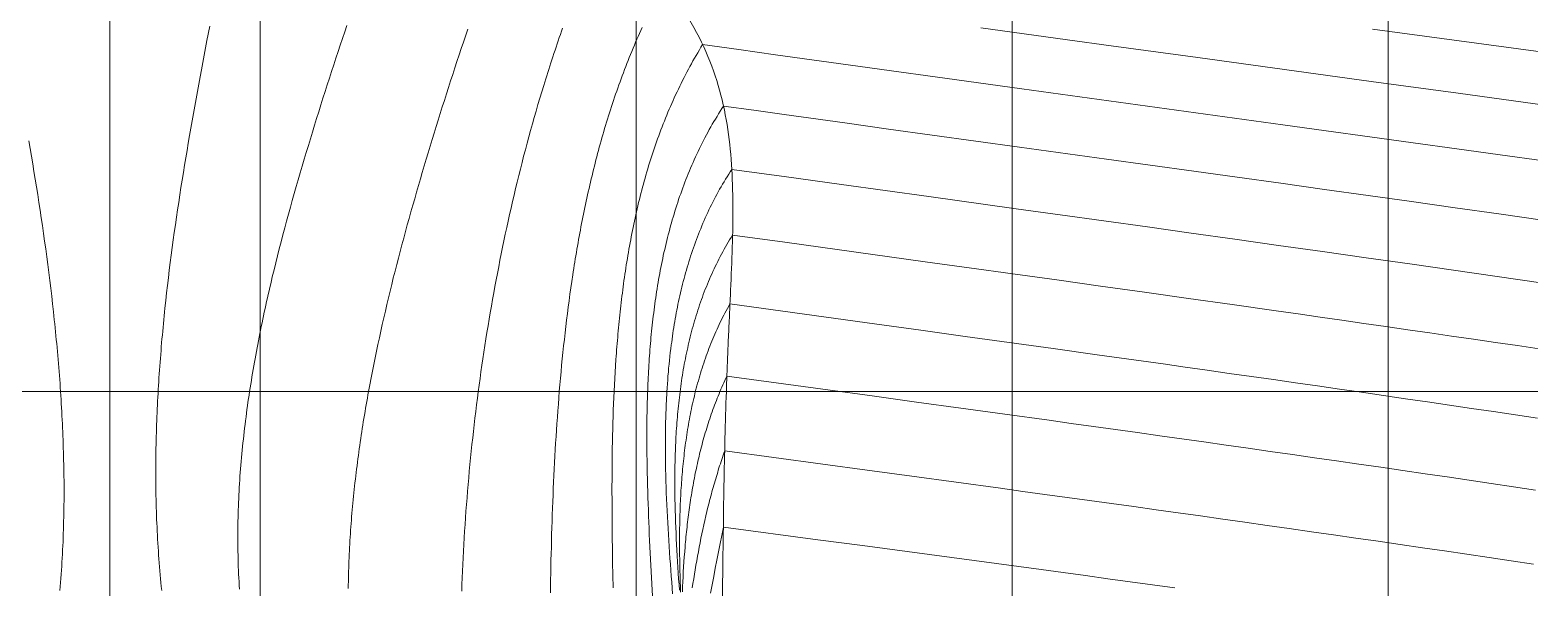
# Model space of a CAD drawing. Extents: x 11249 to 82946, y 15238 to 34763.
# Drawn here: x 55628 to 57622, y 25862 to 26602 of the extents above; entities that cross this region are included whole.
import ezdxf

# ---------------------------------------------------------------- set-up
doc = ezdxf.new("R2010")
doc.units = 0
doc.header["$LTSCALE"] = 250
doc.layers.add('03_Lines_Frames1', color=7, linetype='CONTINUOUS', lineweight=15)
doc.layers.add('03_Lines_Grid', color=253, linetype='CONTINUOUS', lineweight=15)
doc.layers.add('Make2D$Annotation$S0CO1', color=1, linetype='CONTINUOUS', true_color=0xff0000)

# ---------------------------------------------------------------- blocks, each defined once
blk = doc.blocks.new('*U5')
at = {"layer": '03_Lines_Grid'}
blk.add_line((0, -4367.6), (0, 3840), dxfattribs=at)
blk = doc.blocks.new('*U6')
at = {"layer": 'Make2D$Annotation$S0CO1', "color": 0, "linetype": 'ByBlock', "lineweight": -2, "transparency": 16777216}
for p in [(1000, 0), (1500, 0), (2000, 0), (2500, 0)]:
    blk.add_blockref('*U5', p, dxfattribs=at)

msp = doc.modelspace()

# ---------------------------------------------------------------- linework, layer by layer
at = {"layer": '03_Lines_Frames1', "color": 2}
msp.add_line((55733.8, 27131.6), (55733.8, 24589), dxfattribs=at)
at = {"layer": '03_Lines_Frames1'}
for points in [[(55866.9, 26607.4), (55863.1, 26588.1), (55861.3, 26578.5), (55859.4, 26568.8), (55857.6, 26559.1), (55855.8, 26549.4), (55854, 26539.7), (55852.2, 26530), (55850.4, 26520.3), (55848.6, 26510.6), (55846.8, 26500.8), (55845.1, 26491.1), (55843.3, 26481.3), (55841.6, 26471.5), (55839.9, 26461.7), (55838.2, 26451.9), (55836.6, 26442.1), (55834.9, 26432.3), (55833.3, 26422.4), (55831.7, 26412.6), (55830.1, 26402.7), (55828.5, 26392.8), (55827, 26382.9), (55825.5, 26372.9), (55824, 26363), (55822.5, 26353.1), (55821.1, 26343.1), (55819.7, 26333.1), (55818.3, 26323), (55816.9, 26313), (55815.6, 26302.9), (55814.3, 26292.9), (55813, 26282.9), (55811.8, 26272.8), (55810.6, 26262.6), (55809.5, 26252.5), (55808.3, 26242.3), (55807.2, 26232.1), (55806.7, 26227), (55806.2, 26221.9), (55805.7, 26216.8), (55805.2, 26211.7), (55804.7, 26206.6), (55804.2, 26201.5), (55803.8, 26196.4), (55803.3, 26191.3), (55802.8, 26186.2), (55802.4, 26181), (55802, 26175.8), (55801.6, 26170.7), (55801.2, 26165.5), (55800.8, 26160.4), (55800.4, 26155.2), (55800, 26150), (55799.7, 26144.9), (55799.3, 26139.7), (55799, 26134.5), (55798.7, 26129.4), (55798.3, 26124.2), (55798.1, 26119), (55797.8, 26113.9), (55797.5, 26108.7), (55797.2, 26103.5), (55797, 26098.3), (55796.8, 26093), (55796.5, 26087.8), (55796.3, 26082.6), (55796.2, 26077.4), (55796, 26072.1), (55795.8, 26066.9), (55795.7, 26061.7), (55795.5, 26056.5), (55795.4, 26051.2), (55795.3, 26046), (55795.2, 26040.8), (55795.2, 26035.5), (55795.1, 26030.3), (55795.1, 26025.1), (55795, 26019.8), (55795, 26014.6), (55795, 26009.3), (55795.1, 26004), (55795.1, 25998.8), (55795.2, 25993.5), (55795.2, 25988.3), (55795.3, 25983), (55795.4, 25977.7), (55795.6, 25972.5), (55795.7, 25967.2), (55795.9, 25961.9), (55796, 25956.7), (55796.2, 25951.4), (55796.4, 25946.2), (55796.7, 25940.9), (55796.9, 25935.6), (55797.2, 25930.4), (55797.5, 25925.1), (55797.8, 25919.8), (55798.1, 25914.6), (55798.5, 25909.3), (55798.8, 25904), (55799.2, 25898.8), (55799.6, 25893.5), (55800, 25888.3), (55800.5, 25883), (55800.9, 25877.8), (55801.4, 25872.5), (55801.9, 25867.3), (55802.4, 25862.1), (55803, 25856.8)], [(56209.8, 26603.5), (56204, 26586.2), (56201.2, 26577.6), (56198.3, 26569), (56195.5, 26560.3), (56192.7, 26551.7), (56189.9, 26543), (56187.1, 26534.4), (56184.3, 26525.7), (56181.5, 26517.1), (56178.8, 26508.4), (56176, 26499.8), (56173.3, 26491.1), (56170.6, 26482.4), (56167.9, 26473.7), (56165.2, 26465), (56162.5, 26456.4), (56159.9, 26447.7), (56157.2, 26439), (56154.6, 26430.3), (56152, 26421.5), (56149.4, 26412.8), (56146.9, 26404.1), (56144.3, 26395.4), (56141.8, 26386.6), (56139.3, 26377.9), (56136.8, 26369.2), (56134.3, 26360.4), (56131.9, 26351.7), (56129.4, 26342.9), (56127, 26334.1), (56124.7, 26325.4), (56122.3, 26316.6), (56120, 26307.8), (56117.7, 26299), (56115.4, 26290.2), (56113.2, 26281.4), (56110.9, 26272.6), (56108.7, 26263.7), (56106.6, 26254.9), (56104.4, 26246.1), (56102.3, 26237.2), (56100.3, 26228.4), (56098.2, 26219.5), (56096.2, 26210.7), (56094.2, 26201.8), (56092.3, 26192.9), (56090.4, 26184), (56088.5, 26175.1), (56086.6, 26166.2), (56084.8, 26157.3), (56083.1, 26148.4), (56081.3, 26139.5), (56079.6, 26130.5), (56078.8, 26126.1), (56078, 26121.6), (56077.2, 26117.1), (56076.4, 26112.6), (56075.6, 26108.2), (56074.8, 26103.7), (56074, 26099.2), (56073.3, 26094.7), (56072.5, 26090.2), (56071.8, 26085.8), (56071, 26081.3), (56070.3, 26076.8), (56069.6, 26072.3), (56068.9, 26067.8), (56068.2, 26063.3), (56067.6, 26058.8), (56066.9, 26054.3), (56066.3, 26049.8), (56065.6, 26045.3), (56065, 26040.8), (56064.4, 26036.3), (56063.8, 26031.8), (56063.2, 26027.3), (56062.6, 26022.8), (56062, 26018.3), (56061.5, 26013.8), (56061, 26009.3), (56060.4, 26004.7), (56059.9, 26000.2), (56059.4, 25995.7), (56058.9, 25991.2), (56058.4, 25986.7), (56058, 25982.1), (56057.5, 25977.6), (56057.1, 25973.1), (56056.7, 25968.6), (56056.3, 25964), (56055.9, 25959.5), (56055.5, 25955), (56055.1, 25950.5), (56054.8, 25945.9), (56054.4, 25941.4), (56054.1, 25936.9), (56053.8, 25932.3), (56053.5, 25927.8), (56053.2, 25923.2), (56053, 25918.7), (56052.7, 25914.2), (56052.5, 25909.6), (56052.3, 25905.1), (56052.1, 25900.5), (56051.9, 25896), (56051.7, 25891.5), (56051.6, 25886.9), (56051.4, 25882.4), (56051.3, 25877.8), (56051.2, 25873.3), (56051.1, 25868.7), (56051, 25864.2), (56051, 25859.7)], [(56336, 26604.7), (56334.6, 26600.5), (56333.1, 26596.3), (56331.6, 26592.1), (56330.2, 26587.9), (56328.7, 26583.6), (56327.3, 26579.4), (56325.9, 26575.2), (56324.5, 26571), (56323, 26566.7), (56321.7, 26562.5), (56320.3, 26558.3), (56318.9, 26554), (56317.5, 26549.8), (56316.2, 26545.5), (56314.8, 26541.3), (56313.5, 26537.1), (56310.9, 26528.5), (56308.3, 26520), (56305.7, 26511.5), (56303.2, 26503), (56300.7, 26494.4), (56298.2, 26485.9), (56295.8, 26477.3), (56293.4, 26468.7), (56291.1, 26460.1), (56288.8, 26451.6), (56286.5, 26443), (56284.2, 26434.4), (56282, 26425.8), (56279.8, 26417.1), (56277.7, 26408.5), (56275.6, 26399.9), (56273.5, 26391.3), (56271.5, 26382.6), (56269.4, 26374), (56267.5, 26365.3), (56265.5, 26356.7), (56263.6, 26348), (56261.7, 26339.4), (56259.8, 26330.7), (56258, 26322), (56256.2, 26313.3), (56254.4, 26304.7), (56252.7, 26296), (56251, 26287.3), (56249.3, 26278.6), (56247.6, 26269.9), (56246, 26261.2), (56244.4, 26252.5), (56242.8, 26243.7), (56241.3, 26235), (56239.8, 26226.3), (56238.3, 26217.6), (56236.9, 26208.8), (56235.4, 26200.1), (56234, 26191.4), (56232.7, 26182.6), (56231.3, 26173.9), (56230, 26165.1), (56228.7, 26156.3), (56227.4, 26147.6), (56226.2, 26138.8), (56225, 26130), (56223.8, 26121.2), (56222.7, 26112.5), (56221.6, 26103.7), (56220.5, 26094.9), (56219.4, 26086.1), (56218.4, 26077.3), (56217.4, 26068.5), (56216.4, 26059.7), (56215.4, 26050.8), (56214.5, 26042), (56213.6, 26033.2), (56212.7, 26024.4), (56211.9, 26015.5), (56211.1, 26006.7), (56210.3, 25997.8), (56209.6, 25989), (56208.9, 25980.1), (56208.2, 25971.3), (56207.5, 25962.4), (56206.9, 25953.6), (56206.3, 25944.7), (56205.7, 25935.9), (56205.2, 25927), (56204.6, 25918.1), (56204.2, 25909.2), (56203.7, 25900.4), (56203.3, 25891.5), (56202.9, 25882.6), (56202.5, 25873.7), (56202.2, 25864.8), (56201.9, 25855.9)], [(56441.9, 26605.6), (56440.1, 26601.7), (56438.4, 26597.7), (56436.6, 26593.7), (56434.8, 26589.8), (56433.1, 26585.8), (56431.4, 26581.8), (56429.7, 26577.8), (56428, 26573.7), (56426.4, 26569.7), (56424.7, 26565.7), (56423.1, 26561.7), (56421.5, 26557.6), (56419.9, 26553.6), (56418.4, 26549.5), (56416.8, 26545.4), (56415.3, 26541.4), (56413.8, 26537.3), (56412.3, 26533.2), (56410.8, 26529.1), (56409.4, 26525), (56407.9, 26520.9), (56406.5, 26516.8), (56405.1, 26512.7), (56403.7, 26508.6), (56402.3, 26504.4), (56401, 26500.3), (56399.6, 26496.2), (56398.3, 26492), (56397, 26487.9), (56395.7, 26483.7), (56394.4, 26479.6), (56393.2, 26475.4), (56391.9, 26471.2), (56390.7, 26467.1), (56389.5, 26462.9), (56388.3, 26458.7), (56387.1, 26454.6), (56385.9, 26450.4), (56384.8, 26446.2), (56383.6, 26442), (56382.5, 26437.8), (56381.4, 26433.6), (56380.3, 26429.4), (56379.2, 26425.2), (56378.2, 26421), (56377.1, 26416.8), (56376.1, 26412.5), (56375.1, 26408.3), (56374, 26404.1), (56373, 26399.9), (56372.1, 26395.7), (56371.1, 26391.4), (56370.1, 26387.2), (56369.2, 26383), (56368.3, 26378.7), (56367.3, 26374.5), (56366.4, 26370.2), (56365.5, 26366), (56364.7, 26361.8), (56363.8, 26357.5), (56362.9, 26353.3), (56362.1, 26349), (56361.3, 26344.7), (56360.4, 26340.5), (56359.6, 26336.2), (56358.8, 26332), (56358, 26327.7), (56357.3, 26323.5), (56356.5, 26319.2), (56355.8, 26314.9), (56355, 26310.7), (56354.3, 26306.4), (56353.6, 26302.1), (56352.9, 26297.9), (56352.2, 26293.6), (56351.5, 26289.3), (56350.8, 26285), (56350.1, 26280.7), (56349.5, 26276.5), (56348.2, 26267.9), (56346.9, 26259.3), (56345.7, 26250.8), (56344.6, 26242.2), (56343.4, 26233.6), (56342.3, 26225.1), (56341.3, 26216.5), (56340.2, 26207.9), (56339.2, 26199.3), (56338.3, 26190.7), (56337.3, 26182.1), (56336.4, 26173.5), (56335.6, 26164.9), (56334.7, 26156.3), (56333.9, 26147.7), (56333.1, 26139.1), (56332.4, 26130.5), (56331.6, 26121.8), (56330.9, 26113.2), (56330.3, 26104.6), (56329.6, 26096), (56329, 26087.4), (56328.4, 26078.7), (56327.8, 26070.1), (56327.3, 26061.5), (56326.7, 26052.9), (56326.2, 26044.2), (56325.8, 26035.6), (56325.3, 26026.9), (56324.8, 26018.3), (56324.4, 26009.7), (56324, 26001), (56323.6, 25992.4), (56323.3, 25983.7), (56322.9, 25975.1), (56322.6, 25966.4), (56322.3, 25957.7), (56322, 25949.1), (56321.7, 25940.4), (56321.4, 25931.8), (56321.2, 25923.1), (56321, 25914.4), (56320.7, 25905.8), (56320.5, 25897.1), (56320.3, 25888.4), (56320.2, 25879.8), (56320, 25871.1), (56319.9, 25862.5), (56319.7, 25853.8)], [(57641.9, 26502.4), (57526.6, 26518.2), (57411.2, 26533.9), (57180.5, 26565.5), (57065.2, 26581.3), (57007.5, 26589.2), (56949.9, 26597.1), (56892.2, 26605)], [(57873.4, 26541.1), (57528.1, 26587.8), (57413, 26603.4)], [(56522.2, 26582.8), (56520, 26579.2), (56517.8, 26575.6), (56515.7, 26572), (56513.5, 26568.4), (56511.4, 26564.7), (56509.3, 26561.1), (56507.3, 26557.4), (56505.2, 26553.7), (56503.2, 26550), (56501.3, 26546.2), (56499.3, 26542.5), (56497.4, 26538.8), (56495.4, 26535), (56493.6, 26531.2), (56491.7, 26527.4), (56489.9, 26523.6), (56488.1, 26519.8), (56486.3, 26516), (56484.5, 26512.2), (56482.8, 26508.3), (56481.1, 26504.5), (56479.4, 26500.6), (56477.7, 26496.7), (56476.1, 26492.9), (56474.4, 26489), (56472.9, 26485.1), (56471.3, 26481.1), (56469.7, 26477.2), (56468.2, 26473.3), (56466.7, 26469.3), (56465.2, 26465.4), (56463.8, 26461.4), (56462.3, 26457.5), (56460.9, 26453.5), (56459.5, 26449.5), (56458.2, 26445.5), (56456.8, 26441.5), (56455.5, 26437.5), (56454.2, 26433.5), (56452.9, 26429.5), (56451.6, 26425.5), (56450.4, 26421.4), (56449.2, 26417.4), (56448, 26413.4), (56446.8, 26409.3), (56445.7, 26405.2), (56444.5, 26401.2), (56443.4, 26397.1), (56442.3, 26393), (56441.2, 26389), (56440.2, 26384.9), (56439.1, 26380.8), (56438.1, 26376.7), (56437.1, 26372.6), (56436.1, 26368.5), (56435.2, 26364.4), (56434.2, 26360.3), (56433.3, 26356.2), (56432.4, 26352.1), (56431.5, 26347.9), (56430.6, 26343.8), (56429.7, 26339.7), (56428.9, 26335.5), (56428.1, 26331.4), (56427.3, 26327.3), (56426.5, 26323.1), (56425.7, 26319), (56424.9, 26314.8), (56424.2, 26310.7), (56423.5, 26306.5), (56422.8, 26302.4), (56422.1, 26298.2), (56421.4, 26294), (56420.7, 26289.9), (56420.1, 26285.7), (56419.4, 26281.5), (56418.8, 26277.4), (56418.2, 26273.2), (56417.6, 26269), (56417, 26264.8), (56416.5, 26260.7), (56415.9, 26256.5), (56415.4, 26252.3), (56414.9, 26248.1), (56414.3, 26243.9), (56413.8, 26239.7), (56413.4, 26235.5), (56412.9, 26231.4), (56412.4, 26227.2), (56412, 26223), (56411.5, 26218.8), (56411.1, 26214.6), (56410.7, 26210.4), (56410.3, 26206.2), (56409.9, 26202), (56409.5, 26197.8), (56409.2, 26193.6), (56408.8, 26189.4), (56408.5, 26185.2), (56408.1, 26181), (56407.8, 26176.8), (56407.5, 26172.6), (56407.2, 26168.3), (56406.9, 26164.1), (56406.3, 26155.7), (56405.8, 26147.3), (56405.3, 26138.9), (56404.9, 26130.5), (56404.5, 26122), (56404.1, 26113.6), (56403.7, 26105.2), (56403.4, 26096.7), (56403.1, 26088.3), (56402.9, 26079.9), (56402.6, 26071.4), (56402.4, 26063), (56402.3, 26054.6), (56402.1, 26046.1), (56402, 26037.7), (56401.9, 26029.3), (56401.8, 26020.8), (56401.7, 26012.4), (56401.7, 26004), (56401.6, 25995.5), (56401.6, 25987.1), (56401.7, 25978.7), (56401.7, 25970.2), (56401.7, 25961.8), (56401.8, 25953.4), (56401.8, 25944.9), (56401.9, 25936.5), (56402, 25928), (56402.2, 25911.2), (56402.5, 25894.3), (56402.8, 25877.4), (56403.1, 25860.6)], [(57640.5, 26428.1), (57582.7, 26436.2), (57524.9, 26444.2), (57467.1, 26452.2), (57409.3, 26460.2), (57351.4, 26468.2), (57293.6, 26476.2), (57178, 26492.1), (56946.8, 26524), (56831.2, 26539.9), (56773.4, 26547.9), (56715.6, 26555.9), (56667.2, 26562.6), (56618.9, 26569.3), (56570.5, 26576.1), (56522.2, 26582.8)], [(55667.6, 25856.7), (55668.1, 25862.1), (55668.5, 25867.5), (55668.9, 25873), (55669.3, 25878.4), (55669.6, 25883.8), (55670, 25889.2), (55670.3, 25894.6), (55670.6, 25900), (55670.9, 25905.4), (55671.2, 25910.9), (55671.4, 25916.3), (55671.7, 25921.7), (55671.9, 25927.1), (55672.1, 25932.6), (55672.2, 25938), (55672.4, 25943.4), (55672.5, 25948.9), (55672.7, 25954.3), (55672.8, 25959.7), (55672.8, 25965.1), (55672.9, 25970.6), (55673, 25976), (55673, 25981.4), (55673, 25986.8), (55673, 25992.2), (55673, 25997.6), (55673, 26003), (55672.9, 26008.4), (55672.8, 26013.8), (55672.8, 26019.2), (55672.7, 26024.6), (55672.5, 26030), (55672.4, 26035.4), (55672.3, 26040.8), (55672.1, 26046.2), (55671.9, 26051.6), (55671.7, 26057), (55671.5, 26062.4), (55671.3, 26067.8), (55671.1, 26073.2), (55670.8, 26078.5), (55670.6, 26083.9), (55670.3, 26089.3), (55670, 26094.6), (55669.7, 26100), (55669.4, 26105.3), (55669.1, 26110.7), (55668.8, 26116), (55668.4, 26121.4), (55668, 26126.7), (55667.7, 26132), (55667.3, 26137.4), (55666.9, 26142.7), (55666.5, 26148.1), (55666, 26153.4), (55665.6, 26158.7), (55665.2, 26164), (55664.7, 26169.3), (55664.2, 26174.6), (55663.8, 26179.9), (55663.3, 26185.2), (55662.8, 26190.4), (55662.3, 26195.7), (55661.7, 26201), (55661.2, 26206.3), (55660.7, 26211.6), (55660.1, 26216.9), (55659.6, 26222.1), (55659, 26227.4), (55657.8, 26238), (55656.6, 26248.4), (55655.4, 26258.9), (55654.1, 26269.3), (55652.8, 26279.7), (55651.5, 26290.2), (55650.1, 26300.6), (55648.7, 26311), (55647.2, 26321.4), (55645.8, 26331.7), (55644.3, 26342.1), (55642.8, 26352.4), (55641.2, 26362.7), (55639.7, 26373), (55638.1, 26383.3), (55636.4, 26393.5), (55634.8, 26403.8), (55633.1, 26414), (55631.5, 26424.2), (55629.8, 26434.4), (55628.1, 26444.5), (55626.3, 26454.6)], [(56561, 26416.9), (56558.8, 26413.7), (56556.8, 26410.4), (56554.7, 26407.1), (56552.7, 26403.8), (56550.7, 26400.5), (56548.7, 26397.2), (56546.7, 26393.8), (56544.8, 26390.4), (56542.9, 26387), (56541.1, 26383.6), (56539.2, 26380.2), (56537.4, 26376.8), (56535.7, 26373.3), (56533.9, 26369.8), (56532.2, 26366.4), (56530.5, 26362.9), (56528.9, 26359.4), (56527.3, 26355.8), (56525.7, 26352.3), (56524.1, 26348.7), (56522.6, 26345.2), (56521.1, 26341.6), (56519.6, 26338), (56518.1, 26334.4), (56516.7, 26330.8), (56515.3, 26327.2), (56513.9, 26323.5), (56512.6, 26319.9), (56511.3, 26316.2), (56510, 26312.6), (56508.7, 26308.9), (56507.5, 26305.2), (56506.2, 26301.5), (56505.1, 26297.8), (56503.9, 26294.1), (56502.8, 26290.4), (56501.6, 26286.6), (56500.6, 26282.9), (56499.5, 26279.2), (56498.5, 26275.4), (56497.5, 26271.6), (56496.5, 26267.9), (56495.5, 26264.1), (56494.6, 26260.3), (56493.7, 26256.5), (56492.8, 26252.7), (56491.9, 26248.9), (56491.1, 26245.1), (56490.2, 26241.3), (56489.4, 26237.5), (56488.7, 26233.6), (56487.9, 26229.8), (56487.2, 26226), (56486.4, 26222.1), (56485.8, 26218.3), (56485.1, 26214.4), (56484.4, 26210.5), (56483.8, 26206.7), (56483.2, 26202.8), (56482.6, 26198.9), (56482, 26195.1), (56481.5, 26191.2), (56481, 26187.3), (56480.4, 26183.4), (56479.8, 26178.3), (56479.2, 26173.2), (56478.6, 26168), (56478, 26162.8), (56477.5, 26157.7), (56477, 26152.5), (56476.6, 26147.4), (56476.1, 26142.2), (56475.7, 26136.9), (56475.3, 26131.5), (56475, 26126.2), (56474.6, 26120.8), (56474.4, 26116.9), (56474.2, 26113), (56474, 26109), (56473.8, 26105.1), (56473.7, 26101.1), (56473.5, 26097.2), (56473.4, 26093.2), (56473.2, 26089.3), (56473.1, 26085.4), (56473, 26081.4), (56472.9, 26077.5), (56472.9, 26073.5), (56472.8, 26069.6), (56472.7, 26065.6), (56472.7, 26061.7), (56472.7, 26057.7), (56472.7, 26053.8), (56472.7, 26049.8), (56472.7, 26045.9), (56472.7, 26041.9), (56472.7, 26038), (56472.7, 26034), (56472.8, 26026.1), (56473, 26018.2), (56473.2, 26010.3), (56473.4, 26002.4), (56473.6, 25994.5), (56473.9, 25986.6), (56474.2, 25978.6), (56474.6, 25970.7), (56474.9, 25962.8), (56475.3, 25954.9), (56475.8, 25947), (56476.2, 25939.1), (56476.7, 25931.2), (56477.2, 25923.3), (56477.7, 25915.4), (56478.2, 25907.5), (56478.7, 25899.6), (56479.3, 25891.7), (56479.9, 25883.8), (56480.4, 25876), (56481, 25868.1), (56482.2, 25852.3)], [(57636.9, 26266.1), (57578.8, 26274.5), (57520.7, 26282.8), (57462.5, 26291.1), (57404.4, 26299.4), (57346.3, 26307.6), (57288.1, 26315.8), (57230, 26324), (57171.8, 26332.2), (57113.7, 26340.3), (57055.6, 26348.4), (56997.4, 26356.5), (56939.2, 26364.6), (56822.9, 26380.7), (56706.6, 26396.7), (56633.8, 26406.8), (56561, 26416.9)], [(56562, 26329.5), (56560.1, 26326.4), (56558.1, 26323.3), (56556.2, 26320.1), (56554.4, 26316.9), (56552.6, 26313.8), (56550.8, 26310.6), (56549, 26307.3), (56547.2, 26304.1), (56545.5, 26300.9), (56543.8, 26297.6), (56542.2, 26294.3), (56540.5, 26291), (56538.9, 26287.7), (56537.3, 26284.4), (56535.8, 26281.1), (56534.3, 26277.7), (56532.8, 26274.4), (56531.3, 26271), (56529.9, 26267.6), (56528.5, 26264.2), (56527.1, 26260.8), (56525.7, 26257.4), (56524.4, 26253.9), (56523.1, 26250.5), (56521.8, 26247), (56520.5, 26243.6), (56519.3, 26240.1), (56518.1, 26236.6), (56516.9, 26233.1), (56515.8, 26229.6), (56514.7, 26226.1), (56513.6, 26222.6), (56512.5, 26219), (56511.4, 26215.5), (56510.4, 26211.9), (56509.4, 26208.4), (56508.4, 26204.8), (56507.5, 26201.2), (56506.6, 26197.6), (56505.6, 26194), (56504.8, 26190.4), (56503.9, 26186.8), (56503.1, 26183.2), (56502.3, 26179.6), (56501.5, 26176), (56500.7, 26172.3), (56500, 26168.7), (56499.2, 26165.1), (56498.5, 26161.4), (56497.8, 26157.7), (56497.2, 26154.1), (56496.5, 26150.4), (56495.9, 26146.7), (56495.3, 26143), (56494.7, 26139.3), (56494.2, 26135.7), (56493.6, 26132), (56493.1, 26128.3), (56492.6, 26124.6), (56492.1, 26120.9), (56491.7, 26117.2), (56491.2, 26113.5), (56490.8, 26109.8), (56490.4, 26106.1), (56490, 26102.3), (56489.6, 26098.6), (56489.2, 26094.9), (56488.9, 26091.1), (56488.6, 26087.4), (56488.3, 26083.6), (56488, 26079.9), (56487.7, 26076.1), (56487.4, 26072.4), (56487.2, 26068.7), (56487, 26064.9), (56486.7, 26061.2), (56486.5, 26057.4), (56486.4, 26053.7), (56486.2, 26049.9), (56486, 26046.2), (56485.9, 26042.4), (56485.8, 26038.6), (56485.6, 26034.9), (56485.5, 26031.1), (56485.5, 26027.3), (56485.4, 26023.6), (56485.3, 26019.8), (56485.3, 26016), (56485.2, 26012.2), (56485.2, 26008.5), (56485.2, 26004.7), (56485.2, 26000.9), (56485.2, 25997.2), (56485.2, 25993.4), (56485.2, 25989.6), (56485.3, 25985.9), (56485.3, 25982.1), (56485.4, 25978.3), (56485.5, 25970.7), (56485.7, 25963.2), (56485.9, 25955.6), (56486.2, 25948.1), (56486.5, 25940.5), (56486.8, 25933), (56487.2, 25925.4), (56487.5, 25917.9), (56488, 25910.3), (56488.4, 25902.8), (56488.8, 25895.2), (56489.3, 25887.7), (56489.8, 25880.1), (56490.3, 25872.6), (56490.9, 25865), (56491.4, 25857.5)], [(57634.7, 26178.2), (57605.6, 26182.5), (57576.4, 26186.8), (57547.3, 26191), (57518.1, 26195.2), (57488.9, 26199.5), (57459.8, 26203.7), (57430.6, 26207.9), (57401.5, 26212.1), (57372.3, 26216.3), (57343.1, 26220.5), (57314, 26224.6), (57284.8, 26228.8), (57226.5, 26237.1), (57168.1, 26245.3), (57109.8, 26253.5), (57051.4, 26261.7), (56993.1, 26269.8), (56934.7, 26277.9), (56876.4, 26286), (56818, 26294.1), (56631.6, 26319.9), (56562, 26329.5)], [(56558.5, 26237.9), (56556.8, 26234.9), (56555.2, 26231.9), (56553.5, 26228.9), (56551.9, 26225.8), (56550.3, 26222.8), (56548.7, 26219.7), (56547.2, 26216.6), (56545.7, 26213.5), (56544.2, 26210.4), (56542.7, 26207.3), (56541.3, 26204.2), (56539.9, 26201), (56538.5, 26197.9), (56537.1, 26194.7), (56535.8, 26191.5), (56534.4, 26188.3), (56533.1, 26185.1), (56531.9, 26181.9), (56530.6, 26178.7), (56529.4, 26175.4), (56528.2, 26172.2), (56527, 26168.9), (56525.8, 26165.6), (56524.7, 26162.3), (56523.6, 26159), (56522.5, 26155.7), (56521.4, 26152.4), (56520.4, 26149.1), (56519.4, 26145.8), (56518.4, 26142.5), (56517.4, 26139.2), (56516.5, 26135.8), (56515.5, 26132.4), (56514.6, 26129.1), (56513.7, 26125.7), (56512.8, 26122.3), (56512, 26118.9), (56511.2, 26115.5), (56510.3, 26112.1), (56509.6, 26108.7), (56508.8, 26105.3), (56508, 26101.8), (56507.3, 26098.4), (56506.6, 26095), (56505.9, 26091.6), (56505.3, 26088.1), (56504.6, 26084.7), (56504, 26081.2), (56503.4, 26077.8), (56502.8, 26074.3), (56502.2, 26070.8), (56501.6, 26067.3), (56501.1, 26063.8), (56500.6, 26060.4), (56500.1, 26056.9), (56499.6, 26053.4), (56499.1, 26049.9), (56498.6, 26046.4), (56498.2, 26042.9), (56497.8, 26039.4), (56497.4, 26035.9), (56497, 26032.4), (56496.6, 26028.9), (56496.2, 26025.4), (56495.9, 26021.8), (56495.6, 26018.3), (56495.2, 26014.8), (56494.9, 26011.2), (56494.6, 26007.7), (56494.4, 26004.2), (56494.1, 26000.6), (56493.9, 25997.1), (56493.6, 25993.6), (56493.4, 25990), (56493.2, 25986.5), (56493, 25982.9), (56492.8, 25979.4), (56492.7, 25975.8), (56492.5, 25972.3), (56492.4, 25968.8), (56492.2, 25965.2), (56492.1, 25961.6), (56492, 25958.1), (56491.9, 25954.5), (56491.8, 25951), (56491.7, 25947.4), (56491.7, 25943.8), (56491.6, 25940.3), (56491.5, 25933.2), (56491.5, 25926), (56491.5, 25918.9), (56491.5, 25911.8), (56491.6, 25904.7), (56491.7, 25897.5), (56491.8, 25890.4), (56491.9, 25883.3), (56492.1, 25876.2), (56492.3, 25869), (56492.6, 25861.9), (56492.8, 25854.8)], [(57632.3, 26086.1), (57603, 26090.5), (57573.7, 26094.8), (57544.5, 26099.1), (57515.2, 26103.4), (57486, 26107.7), (57456.7, 26111.9), (57427.4, 26116.2), (57398.2, 26120.4), (57368.9, 26124.7), (57339.6, 26128.9), (57310.3, 26133.1), (57281.1, 26137.3), (57251.8, 26141.5), (57222.5, 26145.6), (57193.2, 26149.8), (57163.9, 26153.9), (57134.7, 26158.1), (57105.4, 26162.2), (57046.8, 26170.4), (56988.2, 26178.6), (56929.6, 26186.7), (56871.1, 26194.8), (56812.5, 26202.9), (56753.9, 26211), (56558.5, 26237.9)], [(56554.4, 26142), (56553, 26139.1), (56551.7, 26136.1), (56550.3, 26133.2), (56549, 26130.3), (56547.7, 26127.3), (56546.5, 26124.4), (56545.2, 26121.4), (56544, 26118.5), (56542.8, 26115.5), (56541.6, 26112.5), (56540.4, 26109.5), (56539.2, 26106.5), (56538.1, 26103.5), (56537, 26100.5), (56535.9, 26097.5), (56534.8, 26094.5), (56533.7, 26091.4), (56532.6, 26088.3), (56531.6, 26085.3), (56530.6, 26082.2), (56529.6, 26079.1), (56528.6, 26076), (56527.6, 26072.9), (56526.7, 26069.8), (56525.7, 26066.7), (56524.8, 26063.6), (56523.9, 26060.4), (56523.1, 26057.3), (56522.2, 26054.2), (56521.4, 26051), (56520.5, 26047.9), (56519.7, 26044.8), (56518.9, 26041.6), (56518.1, 26038.4), (56517.4, 26035.2), (56516.6, 26032), (56515.9, 26028.8), (56515.2, 26025.6), (56514.5, 26022.4), (56513.8, 26019.2), (56513.1, 26016), (56512.4, 26012.8), (56511.8, 26009.6), (56511.2, 26006.4), (56510.6, 26003.2), (56510, 25999.9), (56509.4, 25996.7), (56508.8, 25993.5), (56508.2, 25990.2), (56507.7, 25987), (56507.2, 25983.7), (56506.7, 25980.5), (56506.1, 25977.2), (56505.7, 25973.9), (56505.2, 25970.7), (56504.7, 25967.4), (56504.3, 25964.1), (56503.8, 25960.9), (56503.4, 25957.6), (56503, 25954.3), (56502.6, 25951.1), (56502.2, 25947.8), (56501.8, 25944.5), (56501.4, 25941.2), (56501.1, 25937.9), (56500.7, 25934.7), (56500.4, 25931.4), (56500, 25928.1), (56499.7, 25924.8), (56499.4, 25921.5), (56499.1, 25918.2), (56498.8, 25914.9), (56498.3, 25908.3), (56497.8, 25901.7), (56497.3, 25895.1), (56496.9, 25888.5), (56496.5, 25881.8), (56496.1, 25875.2), (56495.8, 25868.6), (56495.4, 25862), (56495.2, 25855.3)], [(57629.6, 25990.4), (57600.2, 25994.7), (57570.8, 25999.1), (57541.5, 26003.5), (57512.1, 26007.8), (57482.7, 26012.1), (57453.3, 26016.4), (57423.9, 26020.7), (57394.5, 26024.9), (57365.1, 26029.2), (57335.8, 26033.4), (57306.4, 26037.6), (57277, 26041.8), (57247.6, 26046), (57218.2, 26050.2), (57188.8, 26054.4), (57159.4, 26058.5), (57130, 26062.7), (57100.6, 26066.8), (57071.2, 26070.9), (57041.8, 26075), (57012.4, 26079.1), (56982.9, 26083.2), (56924.1, 26091.3), (56865.3, 26099.5), (56806.5, 26107.5), (56747.6, 26115.6), (56688.8, 26123.6), (56554.4, 26142)], [(57149.9, 25860.3), (57120.3, 25864.4), (57090.7, 25868.5), (57061, 25872.5), (57031.4, 25876.6), (57001.7, 25880.6), (56972.1, 25884.6), (56942.4, 25888.7), (56912.7, 25892.7), (56853.4, 25900.6), (56794.1, 25908.6), (56734.8, 25916.5), (56675.5, 25924.4), (56549.7, 25941.1), (56547.5, 25930.1), (56545.4, 25919.2), (56543.3, 25908.2), (56541.2, 25897.3), (56539, 25886.4), (56536.9, 25875.4), (56534.7, 25864.5), (56532.5, 25853.5)]]:
    msp.add_lwpolyline(points, dxfattribs=at)
at = {"layer": '03_Lines_Frames1', "color": 2}
for points in [[(56049.2, 26608.2), (56046.3, 26599.6), (56043.3, 26590.9), (56040.4, 26582.2), (56037.5, 26573.5), (56034.5, 26564.7), (56031.6, 26555.9), (56028.7, 26547.1), (56025.9, 26538.2), (56023, 26529.3), (56020.2, 26520.4), (56017.3, 26511.4), (56014.5, 26502.5), (56011.7, 26493.5), (56008.9, 26484.5), (56006.1, 26475.5), (56003.4, 26466.5), (56000.6, 26457.4), (55997.9, 26448.4), (55995.1, 26439.3), (55992.4, 26430.3), (55989.7, 26421.2), (55987.1, 26412.1), (55984.4, 26403.1), (55981.8, 26394), (55979.2, 26384.8), (55976.6, 26375.6), (55974, 26366.5), (55971.5, 26357.3), (55969, 26348.1), (55966.5, 26338.9), (55964.1, 26329.7), (55961.7, 26320.5), (55959.3, 26311.2), (55956.9, 26301.9), (55954.6, 26292.6), (55952.3, 26283.3), (55950, 26273.9), (55948.9, 26269.3), (55947.8, 26264.6), (55946.7, 26259.9), (55945.6, 26255.2), (55944.6, 26250.6), (55943.5, 26245.9), (55942.4, 26241.1), (55941.4, 26236.4), (55940.4, 26231.7), (55939.3, 26226.9), (55938.3, 26222.2), (55937.3, 26217.5), (55936.3, 26212.7), (55935.3, 26208), (55934.4, 26203.2), (55933.4, 26198.5), (55932.5, 26193.7), (55931.5, 26189), (55930.6, 26184.2), (55929.7, 26179.5), (55928.8, 26174.7), (55927.9, 26169.9), (55927, 26165.1), (55926.2, 26160.3), (55925.3, 26155.5), (55924.5, 26150.6), (55923.7, 26145.8), (55922.9, 26141), (55922.1, 26136.1), (55921.3, 26131.3), (55920.5, 26126.5), (55919.8, 26121.6), (55919.1, 26116.8), (55918.3, 26112), (55917.6, 26107.1), (55917, 26102.3), (55916.3, 26097.4), (55915.6, 26092.6), (55915, 26087.7), (55914.4, 26082.7), (55913.7, 26077.8), (55913.1, 26072.9), (55912.6, 26068), (55912, 26063.1), (55911.5, 26058.2), (55910.9, 26053.3), (55910.4, 26048.3), (55909.9, 26043.4), (55909.5, 26038.5), (55909, 26033.6), (55908.6, 26028.6), (55908.2, 26023.7), (55907.8, 26018.8), (55907.4, 26013.8), (55907, 26008.8), (55906.7, 26003.9), (55906.4, 25998.9), (55906.1, 25993.9), (55905.8, 25988.9), (55905.5, 25983.9), (55905.3, 25978.9), (55905.1, 25973.9), (55904.9, 25968.9), (55904.7, 25963.9), (55904.6, 25958.9), (55904.4, 25953.9), (55904.3, 25949), (55904.2, 25944), (55904.2, 25939), (55904.1, 25934), (55904.1, 25928.9), (55904.1, 25923.9), (55904.1, 25918.9), (55904.2, 25913.8), (55904.3, 25908.8), (55904.4, 25903.8), (55904.5, 25898.7), (55904.6, 25893.7), (55904.8, 25888.7), (55905, 25883.6), (55905.2, 25878.6), (55905.5, 25873.6), (55905.7, 25868.5), (55906, 25863.5), (55906.3, 25858.5)], [(56549.9, 26501), (56547.7, 26497.6), (56545.5, 26494.2), (56543.4, 26490.7), (56541.3, 26487.3), (56539.2, 26483.8), (56537.1, 26480.3), (56535, 26476.8), (56533, 26473.2), (56531, 26469.7), (56529.1, 26466.1), (56527.1, 26462.6), (56525.2, 26459), (56523.4, 26455.4), (56521.5, 26451.7), (56519.7, 26448.1), (56517.9, 26444.5), (56516.2, 26440.8), (56514.4, 26437.1), (56512.7, 26433.4), (56511, 26429.7), (56509.4, 26426), (56507.8, 26422.3), (56506.2, 26418.6), (56504.6, 26414.8), (56503, 26411.1), (56501.5, 26407.3), (56500, 26403.5), (56498.6, 26399.7), (56497.1, 26395.9), (56495.7, 26392.1), (56494.3, 26388.3), (56493, 26384.5), (56491.6, 26380.6), (56490.3, 26376.8), (56489, 26372.9), (56487.8, 26369.1), (56486.5, 26365.2), (56485.3, 26361.3), (56484.1, 26357.4), (56483, 26353.5), (56481.8, 26349.6), (56480.7, 26345.7), (56479.6, 26341.8), (56478.5, 26337.9), (56477.5, 26334), (56476.5, 26330), (56475.5, 26326.1), (56474.5, 26322.1), (56473.5, 26318.2), (56472.6, 26314.2), (56471.7, 26310.2), (56470.8, 26306.3), (56469.9, 26302.3), (56469.1, 26298.3), (56468.2, 26294.3), (56467.4, 26290.3), (56466.6, 26286.3), (56465.9, 26282.3), (56465.1, 26278.3), (56464.4, 26274.3), (56463.7, 26270.3), (56463, 26266.3), (56462.3, 26262.3), (56461.7, 26258.2), (56461, 26254.2), (56460.4, 26250.2), (56459.8, 26246.1), (56459.2, 26242.1), (56458.7, 26238), (56458.1, 26234), (56457.6, 26229.9), (56457.1, 26225.9), (56456.6, 26221.8), (56456.1, 26217.8), (56455.6, 26213.7), (56455.2, 26209.7), (56454.7, 26205.6), (56454.3, 26201.5), (56453.9, 26197.5), (56453.5, 26193.4), (56453.2, 26189.3), (56452.8, 26185.2), (56452.5, 26181.2), (56452.1, 26177.1), (56451.8, 26173), (56451.5, 26168.9), (56451.2, 26164.8), (56451, 26160.8), (56450.7, 26156.7), (56450.5, 26152.6), (56450.2, 26148.5), (56450, 26144.4), (56449.8, 26140.3), (56449.6, 26136.2), (56449.4, 26132.2), (56449.3, 26128.1), (56449.1, 26124), (56448.9, 26119.9), (56448.8, 26115.8), (56448.7, 26111.7), (56448.6, 26107.6), (56448.5, 26103.5), (56448.4, 26099.4), (56448.3, 26095.3), (56448.1, 26087.1), (56448.1, 26078.9), (56448, 26070.7), (56448, 26062.5), (56448, 26054.3), (56448, 26046.1), (56448.1, 26037.9), (56448.2, 26029.7), (56448.3, 26021.5), (56448.5, 26013.3), (56448.7, 26005.1), (56448.9, 25996.9), (56449.1, 25988.7), (56449.4, 25980.5), (56449.7, 25972.3), (56450, 25964.1), (56450.3, 25955.9), (56450.6, 25947.7), (56451, 25939.6), (56451.3, 25931.4), (56451.7, 25923.2), (56452.1, 25915), (56452.9, 25898.6), (56453.7, 25882.3), (56454.6, 25865.9), (56457.2, 25817)], [(57638.8, 26349.4), (57580.9, 26357.6), (57522.9, 26365.8), (57464.9, 26374), (57407, 26382.1), (57349, 26390.2), (57291.1, 26398.3), (57233.1, 26406.4), (57175.1, 26414.4), (57117.2, 26422.5), (57059.2, 26430.5), (56943.3, 26446.5), (56769.3, 26470.5), (56711.4, 26478.6), (56630.7, 26489.8), (56590.3, 26495.4), (56549.9, 26501)], [(56551.5, 26042.4), (56550.5, 26039.6), (56549.5, 26036.8), (56548.6, 26033.9), (56547.6, 26031.1), (56546.7, 26028.3), (56545.8, 26025.4), (56544.8, 26022.6), (56543.9, 26019.8), (56543, 26016.9), (56542.2, 26014.1), (56541.3, 26011.2), (56540.4, 26008.3), (56539.6, 26005.5), (56538.7, 26002.6), (56537.9, 25999.7), (56537.1, 25996.9), (56536.2, 25994), (56535.4, 25991.1), (56534.6, 25988.2), (56533.8, 25985.2), (56533.1, 25982.3), (56532.3, 25979.4), (56531.5, 25976.5), (56530.8, 25973.6), (56529.3, 25967.7), (56527.9, 25961.8), (56526.5, 25956), (56525.1, 25950.1), (56523.8, 25944.2), (56522.5, 25938.2), (56521.2, 25932.3), (56520, 25926.3), (56518.8, 25920.4), (56517.6, 25914.4), (56516.5, 25908.4), (56515.4, 25902.5), (56514.3, 25896.5), (56513.3, 25890.5), (56512.2, 25884.4), (56511.2, 25878.4), (56510.3, 25872.4), (56509.3, 25866.4), (56508.4, 25860.3)], [(57626.8, 25892), (57597.3, 25896.4), (57567.8, 25900.8), (57538.3, 25905.1), (57508.8, 25909.4), (57479.3, 25913.8), (57449.8, 25918.1), (57420.3, 25922.3), (57390.7, 25926.6), (57361.2, 25930.8), (57331.7, 25935.1), (57302.2, 25939.3), (57272.7, 25943.5), (57243.2, 25947.7), (57213.7, 25951.8), (57184.1, 25956), (57154.6, 25960.1), (57125.1, 25964.2), (57095.6, 25968.4), (57066, 25972.5), (57036.5, 25976.5), (57007, 25980.6), (56977.4, 25984.7), (56947.9, 25988.7), (56918.4, 25992.8), (56859.3, 26000.8), (56800.2, 26008.9), (56741.1, 26016.8), (56682.1, 26024.8), (56551.5, 26042.4)]]:
    msp.add_lwpolyline(points, dxfattribs=at)
for points, knots in [([(56286.3, 26827.1), (56289.4, 26825), (56295.5, 26820.8), (56307.5, 26812.3), (56328, 26797.4), (56366.8, 26767.8), (56415.9, 26725.6), (56463.9, 26675), (56501.1, 26624.4), (56528, 26573.5), (56546, 26522.2), (56556.6, 26470.1), (56561.6, 26417), (56562.8, 26362.6), (56561.6, 26306.7), (56559.5, 26258.8), (56557.7, 26219.7), (56556.3, 26189.9), (56555.1, 26159.7), (56553.6, 26119), (56552, 26067.3), (56550.6, 26004.3), (56549.9, 25962.1), (56549.7, 25941.1)], [-1, -1, -1, -1, -0.992188, -0.984375, -0.96875, -0.9375, -0.875, -0.8125, -0.75, -0.6875, -0.625, -0.5625, -0.5, -0.4375, -0.375, -0.3125, -0.28125, -0.25, -0.21875, -0.1875, -0.125, -0.0625, 0, 0, 0, 0]), ([(56558.6, 25226.1), (56558.4, 25221.9), (56558.2, 25219.7), (56557.6, 25218.5), (56557.2, 25219.8), (56556.5, 25225.9), (56556.1, 25230.3), (56555.4, 25242.4), (56555, 25250.3), (56553.1, 25295.5), (56551.6, 25352.9), (56549.9, 25457.7), (56549.4, 25495.8), (56548.6, 25576.1), (56548.4, 25618.3), (56548.1, 25706.1), (56548.1, 25751.6), (56548.5, 25821.6), (56548.6, 25845.2), (56549, 25892.9), (56549.3, 25917), (56549.7, 25941.1)], [7, 7, 7, 7, 7.0586005, 7.0586005, 7.1227355, 7.1227355, 7.1828309, 7.1828309, 7.2471188, 7.2471188, 7.4976791, 7.4976791, 7.6233995, 7.6233995, 7.749047, 7.749047, 7.8745803, 7.8745803, 7.9372676, 7.9372676, 8, 8, 8, 8])]:
    msp.add_open_spline(points, degree=3, knots=knots, dxfattribs=at)
at = {"layer": '03_Lines_Grid'}
msp.add_line((12843.7, 26121.5), (63550.2, 26121.5), dxfattribs=at)

# ---------------------------------------------------------------- block references
at = {"layer": 'Make2D$Annotation$S0CO1', "xscale": -1}
msp.add_blockref('*U6', (58433.8, 28868.1), dxfattribs=at)

doc.saveas('drawing.dxf')
